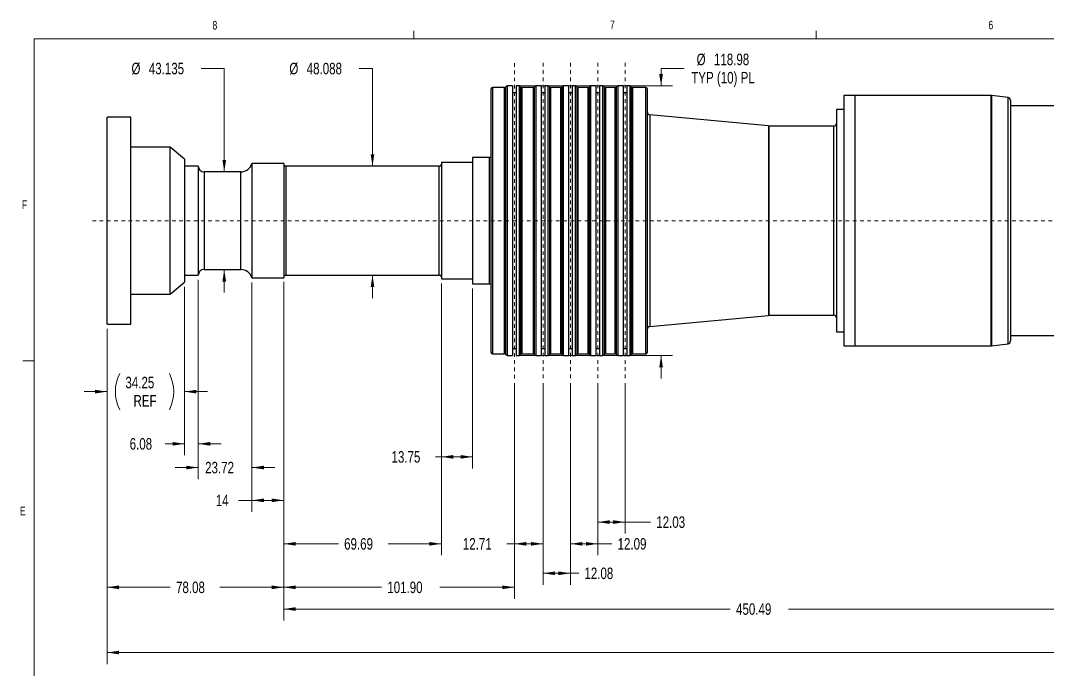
# Model space of a CAD drawing. Header units: millimetres. Extents: x -0.4 to 86.1, y -0.8 to 54.9.
# Drawn here: x 0.95 to 29.31, y 36.97 to 54.88 of the extents above; entities that cross this region are included whole.
import ezdxf

# ---------------------------------------------------------------- set-up
doc = ezdxf.new("R2010")
doc.units = ezdxf.units.MM
doc.linetypes.add('CENTERX2', pattern=[2.032, 1.27, -0.254, 0.254, -0.254])
doc.styles.add('SLDTEXTSTYLE0', font='TXT', dxfattribs={"width": 0.75})
doc.dimstyles.new('SLDDIMSTYLE0', dxfattribs={"dimtxt": 0.3175, "dimasz": 0.3302, "dimexe": 0, "dimexo": 0.0625, "dimgap": 0.079375, "dimtad": 0, "dimtih": 1, "dimtoh": 1, "dimlfac": 16, "dimrnd": 1e-09, "dimzin": 12, "dimdsep": 46, "dimtxsty": 'SLDTEXTSTYLE0', "dimsah": 1, "dimcen": 0.09, "dimadec": 0, "dimazin": 3, "dimtfac": 1, "dimtofl": 0, "dimtmove": 0, "dimatfit": 3, "dimfxl": 0, "dimfrac": 2, "dimtolj": 1, "dimtzin": 12, "dimarcsym": 0})
doc.dimstyles.new('SLDDIMSTYLE1', dxfattribs={"dimtxt": 0.3175, "dimasz": 0.3302, "dimexe": 0, "dimexo": 0.0625, "dimgap": 0.079375, "dimtad": 0, "dimtih": 1, "dimtoh": 1, "dimlfac": 16, "dimrnd": 1e-09, "dimzin": 4, "dimdsep": 46, "dimtxsty": 'SLDTEXTSTYLE0', "dimsah": 1, "dimcen": 0.09, "dimadec": 0, "dimazin": 1, "dimtfac": 1, "dimtofl": 0, "dimtmove": 0, "dimatfit": 3, "dimfxl": 0, "dimfrac": 2, "dimtolj": 1, "dimtzin": 12, "dimarcsym": 0})
doc.dimstyles.new('SLDDIMSTYLE2', dxfattribs={"dimtxt": 0.3175, "dimasz": 0.3302, "dimexe": 0, "dimexo": 0.0625, "dimgap": 0.079375, "dimtad": 0, "dimtih": 1, "dimtoh": 1, "dimlfac": 16, "dimrnd": 1e-09, "dimzin": 12, "dimdsep": 46, "dimtxsty": 'SLDTEXTSTYLE0', "dimsah": 1, "dimcen": 0.09, "dimadec": 0, "dimazin": 3, "dimtfac": 1, "dimtmove": 0, "dimatfit": 0, "dimfxl": 0, "dimfrac": 2, "dimtolj": 1, "dimtzin": 12, "dimarcsym": 0})
doc.dimstyles.new('SLDDIMSTYLE3', dxfattribs={"dimtxt": 0.3175, "dimasz": 0.3302, "dimexe": 0, "dimexo": 0.0625, "dimgap": 0.079375, "dimtad": 0, "dimtih": 1, "dimtoh": 1, "dimdec": 1, "dimlfac": 16, "dimrnd": 1e-09, "dimzin": 12, "dimdsep": 46, "dimtxsty": 'SLDTEXTSTYLE0', "dimsah": 1, "dimcen": 0.09, "dimadec": 0, "dimazin": 3, "dimtfac": 1, "dimtdec": 1, "dimtofl": 0, "dimtmove": 0, "dimatfit": 3, "dimfxl": 0, "dimfrac": 2, "dimtolj": 1, "dimtzin": 12, "dimarcsym": 0})
doc.dimstyles.new('SLDDIMSTYLE6', dxfattribs={"dimtxt": 0.3175, "dimasz": 0.3302, "dimexe": 0, "dimexo": 0.0625, "dimgap": 0.079375, "dimtad": 0, "dimtih": 1, "dimtoh": 1, "dimdec": 3, "dimlfac": 16, "dimrnd": 1e-09, "dimzin": 12, "dimdsep": 46, "dimtxsty": 'SLDTEXTSTYLE0', "dimsah": 1, "dimcen": 0.09, "dimadec": 0, "dimazin": 3, "dimtfac": 1, "dimtdec": 3, "dimtmove": 0, "dimatfit": 0, "dimfxl": 0, "dimfrac": 2, "dimtolj": 1, "dimtzin": 12, "dimarcsym": 0})
doc.dimstyles.new('SLDDIMSTYLE8', dxfattribs={"dimtxt": 0.3175, "dimasz": 0.3302, "dimexe": 0, "dimexo": 0.0625, "dimgap": 0.079375, "dimtad": 0, "dimtih": 1, "dimtoh": 1, "dimdec": 0, "dimlfac": 16, "dimrnd": 1e-09, "dimzin": 12, "dimdsep": 46, "dimtxsty": 'SLDTEXTSTYLE0', "dimsah": 1, "dimcen": 0.09, "dimadec": 0, "dimazin": 3, "dimtfac": 1, "dimtdec": 0, "dimtofl": 0, "dimtmove": 0, "dimatfit": 3, "dimfxl": 0, "dimfrac": 2, "dimtolj": 1, "dimtzin": 12, "dimarcsym": 0})

# ---------------------------------------------------------------- blocks, each defined once
blk = doc.blocks.new('_D_6')
at = {"color": 7, "linetype": 'Continuous', "lineweight": 0}
for p, q in [((8.217, 47.654), (8.217, 40.124)), ((12.572, 47.627), (12.572, 40.124)), ((8.217, 40.441), (9.727, 40.441)), ((12.572, 40.441), (11.099, 40.441))]:
    blk.add_line(p, q, dxfattribs=at)
at = {"color": 7, "linetype": 'Continuous', "lineweight": 18}
for points in [[(8.217, 40.441), (8.547, 40.391), (8.547, 40.492)], [(12.572, 40.441), (12.242, 40.492), (12.242, 40.391)]]:
    blk.add_solid(points, dxfattribs=at)
at = {"color": 7, "linetype": 'Continuous', "lineweight": 18, "insert": (9.885, 40.599), "char_height": 0.3175, "attachment_point": 1, "style": 'SLDTEXTSTYLE0'}
blk.add_mtext('69.69', dxfattribs=at)
blk = doc.blocks.new('_D_7')
at = {"color": 7, "linetype": 'Continuous', "lineweight": 0}
for p, q in [((8.217, 47.67), (8.217, 38.924)), ((14.586, 44.879), (14.586, 38.924)), ((8.217, 39.241), (10.918, 39.241)), ((14.586, 39.241), (12.525, 39.241))]:
    blk.add_line(p, q, dxfattribs=at)
at = {"color": 7, "linetype": 'Continuous', "lineweight": 18}
for points in [[(8.217, 39.241), (8.547, 39.191), (8.547, 39.292)], [(14.586, 39.241), (14.255, 39.292), (14.255, 39.191)]]:
    blk.add_solid(points, dxfattribs=at)
at = {"color": 7, "linetype": 'Continuous', "lineweight": 18, "insert": (11.077, 39.399), "char_height": 0.3175, "attachment_point": 1, "style": 'SLDTEXTSTYLE0'}
blk.add_mtext('101.90', dxfattribs=at)
blk = doc.blocks.new('_D_8')
at = {"color": 7, "linetype": 'Continuous', "lineweight": 0}
for p, q in [((14.586, 44.879), (14.586, 40.124)), ((15.38, 44.879), (15.38, 40.124)), ((14.586, 40.441), (14.378, 40.441)), ((15.38, 40.441), (14.586, 40.441))]:
    blk.add_line(p, q, dxfattribs=at)
at = {"color": 7, "linetype": 'Continuous', "lineweight": 18}
for points in [[(14.586, 40.441), (14.916, 40.391), (14.916, 40.492)], [(15.38, 40.441), (15.049, 40.492), (15.049, 40.391)]]:
    blk.add_solid(points, dxfattribs=at)
at = {"color": 7, "linetype": 'Continuous', "lineweight": 18, "insert": (13.164, 40.599), "char_height": 0.3175, "attachment_point": 1, "style": 'SLDTEXTSTYLE0'}
blk.add_mtext('12.71', dxfattribs=at)
blk = doc.blocks.new('_D_9')
at = {"color": 7, "linetype": 'Continuous', "lineweight": 0}
for p, q in [((15.38, 44.879), (15.38, 39.311)), ((16.135, 44.879), (16.135, 39.311)), ((15.38, 39.628), (16.135, 39.628)), ((16.135, 39.628), (16.363, 39.628))]:
    blk.add_line(p, q, dxfattribs=at)
at = {"color": 7, "linetype": 'Continuous', "lineweight": 18}
for points in [[(15.38, 39.628), (15.71, 39.578), (15.71, 39.679)], [(16.135, 39.628), (15.804, 39.679), (15.804, 39.578)]]:
    blk.add_solid(points, dxfattribs=at)
at = {"color": 7, "linetype": 'Continuous', "lineweight": 18, "insert": (16.521, 39.786), "char_height": 0.3175, "attachment_point": 1, "style": 'SLDTEXTSTYLE0'}
blk.add_mtext('12.08', dxfattribs=at)
blk = doc.blocks.new('_D_10')
at = {"color": 7, "linetype": 'Continuous', "lineweight": 0}
for p, q in [((16.135, 44.879), (16.135, 40.124)), ((16.89, 44.879), (16.89, 40.124)), ((16.135, 40.441), (16.89, 40.441)), ((16.89, 40.441), (17.278, 40.441))]:
    blk.add_line(p, q, dxfattribs=at)
at = {"color": 7, "linetype": 'Continuous', "lineweight": 18}
for points in [[(16.135, 40.441), (16.465, 40.391), (16.465, 40.492)], [(16.89, 40.441), (16.56, 40.492), (16.56, 40.391)]]:
    blk.add_solid(points, dxfattribs=at)
at = {"color": 7, "linetype": 'Continuous', "lineweight": 18, "insert": (17.437, 40.599), "char_height": 0.3175, "attachment_point": 1, "style": 'SLDTEXTSTYLE0'}
blk.add_mtext('12.09', dxfattribs=at)
blk = doc.blocks.new('_D_11')
at = {"color": 7, "linetype": 'Continuous', "lineweight": 0}
for p, q in [((16.89, 44.879), (16.89, 40.724)), ((17.642, 44.879), (17.642, 40.724)), ((16.89, 41.041), (17.642, 41.041)), ((17.642, 41.041), (18.347, 41.041))]:
    blk.add_line(p, q, dxfattribs=at)
at = {"color": 7, "linetype": 'Continuous', "lineweight": 18}
for points in [[(16.89, 41.041), (17.22, 40.991), (17.22, 41.092)], [(17.642, 41.041), (17.312, 41.092), (17.312, 40.991)]]:
    blk.add_solid(points, dxfattribs=at)
at = {"color": 7, "linetype": 'Continuous', "lineweight": 18, "insert": (18.505, 41.199), "char_height": 0.3175, "attachment_point": 1, "style": 'SLDTEXTSTYLE0'}
blk.add_mtext('12.03', dxfattribs=at)
blk = doc.blocks.new('_D_12')
at = {"color": 7, "linetype": 'Continuous', "lineweight": 0}
for p, q in [((8.217, 47.654), (8.217, 38.324)), ((36.372, 45.135), (36.372, 38.324)), ((8.217, 38.641), (20.55, 38.641)), ((36.372, 38.641), (22.157, 38.641))]:
    blk.add_line(p, q, dxfattribs=at)
at = {"color": 7, "linetype": 'Continuous', "lineweight": 18}
for points in [[(8.217, 38.641), (8.547, 38.591), (8.547, 38.692)], [(36.372, 38.641), (36.042, 38.692), (36.042, 38.591)]]:
    blk.add_solid(points, dxfattribs=at)
at = {"color": 7, "linetype": 'Continuous', "lineweight": 18, "insert": (20.709, 38.799), "char_height": 0.3175, "attachment_point": 1, "style": 'SLDTEXTSTYLE0'}
blk.add_mtext('450.49', dxfattribs=at)
blk = doc.blocks.new('_D_13')
at = {"color": 7, "linetype": 'Continuous', "lineweight": 0}
for p, q in [((5.477, 47.532), (5.477, 44.324)), ((3.337, 46.376), (3.337, 44.324)), ((3.337, 44.641), (2.702, 44.641)), ((5.477, 44.641), (6.112, 44.641))]:
    blk.add_line(p, q, dxfattribs=at)
at = {"color": 7, "linetype": 'Continuous', "lineweight": 18}
for centre, start, end in [((4.693, 44.641), 153.4349, 206.5651), ((4.053, 44.641), 333.4349, 26.5651)]:
    blk.add_arc(centre, 1.125, start, end, dxfattribs=at)
for points in [[(3.337, 44.641), (3.007, 44.692), (3.007, 44.591)], [(5.477, 44.641), (5.808, 44.591), (5.808, 44.692)]]:
    blk.add_solid(points, dxfattribs=at)
at = {"color": 7, "linetype": 'Continuous', "lineweight": 18, "char_height": 0.3175, "attachment_point": 1, "style": 'SLDTEXTSTYLE0'}
for s, insert in [('34.25', (3.846, 45.051)), ('REF', (4.069, 44.548))]:
    blk.add_mtext(s, dxfattribs=dict(at, insert=insert))
blk = doc.blocks.new('_D_14')
at = {"color": 7, "linetype": 'Continuous', "lineweight": 0}
for p, q in [((5.858, 47.727), (5.858, 42.884)), ((5.477, 47.532), (5.477, 42.884)), ((5.477, 43.202), (4.942, 43.202)), ((5.858, 43.202), (6.493, 43.202))]:
    blk.add_line(p, q, dxfattribs=at)
at = {"color": 7, "linetype": 'Continuous', "lineweight": 18}
for points in [[(5.477, 43.202), (5.147, 43.252), (5.147, 43.151)], [(5.858, 43.202), (6.188, 43.151), (6.188, 43.252)]]:
    blk.add_solid(points, dxfattribs=at)
at = {"color": 7, "linetype": 'Continuous', "lineweight": 18, "insert": (3.963, 43.359), "char_height": 0.3175, "attachment_point": 1, "style": 'SLDTEXTSTYLE0'}
blk.add_mtext('6.08', dxfattribs=at)
blk = doc.blocks.new('_D_15')
at = {"color": 7, "linetype": 'Continuous', "lineweight": 0}
for p, q in [((5.858, 47.727), (5.858, 42.229)), ((7.34, 47.654), (7.34, 42.229)), ((5.858, 42.546), (5.223, 42.546)), ((7.34, 42.546), (7.975, 42.546))]:
    blk.add_line(p, q, dxfattribs=at)
at = {"color": 7, "linetype": 'Continuous', "lineweight": 18}
for points in [[(5.858, 42.546), (5.527, 42.597), (5.527, 42.496)], [(7.34, 42.546), (7.67, 42.496), (7.67, 42.597)]]:
    blk.add_solid(points, dxfattribs=at)
at = {"color": 7, "linetype": 'Continuous', "lineweight": 18, "insert": (6.047, 42.704), "char_height": 0.3175, "attachment_point": 1, "style": 'SLDTEXTSTYLE0'}
blk.add_mtext('23.72', dxfattribs=at)
blk = doc.blocks.new('_D_16')
at = {"color": 7, "linetype": 'Continuous', "lineweight": 0}
for p, q in [((7.34, 47.654), (7.34, 41.324)), ((8.217, 47.654), (8.217, 41.324)), ((7.34, 41.641), (6.967, 41.641)), ((8.217, 41.641), (7.34, 41.641))]:
    blk.add_line(p, q, dxfattribs=at)
at = {"color": 7, "linetype": 'Continuous', "lineweight": 18}
for points in [[(7.34, 41.641), (7.67, 41.591), (7.67, 41.692)], [(8.217, 41.641), (7.886, 41.692), (7.886, 41.591)]]:
    blk.add_solid(points, dxfattribs=at)
at = {"color": 7, "linetype": 'Continuous', "lineweight": 18, "insert": (6.341, 41.799), "char_height": 0.3175, "attachment_point": 1, "style": 'SLDTEXTSTYLE0'}
blk.add_mtext('14', dxfattribs=at)
blk = doc.blocks.new('_D_17')
at = {"color": 7, "linetype": 'Continuous', "lineweight": 0}
for p, q in [((12.572, 47.627), (12.572, 42.524)), ((13.431, 47.488), (13.431, 42.524)), ((12.572, 42.841), (12.408, 42.841)), ((13.431, 42.841), (12.572, 42.841))]:
    blk.add_line(p, q, dxfattribs=at)
at = {"color": 7, "linetype": 'Continuous', "lineweight": 18}
for points in [[(12.572, 42.841), (12.902, 42.791), (12.902, 42.892)], [(13.431, 42.841), (13.101, 42.892), (13.101, 42.791)]]:
    blk.add_solid(points, dxfattribs=at)
at = {"color": 7, "linetype": 'Continuous', "lineweight": 18, "insert": (11.194, 42.999), "char_height": 0.3175, "attachment_point": 1, "style": 'SLDTEXTSTYLE0'}
blk.add_mtext('13.75', dxfattribs=at)
blk = doc.blocks.new('_D_22')
at = {"color": 7, "linetype": 'Continuous', "lineweight": 0}
for p, q in [((10.3, 53.56), (10.669, 53.56)), ((10.669, 53.56), (10.669, 50.862)), ((10.669, 47.857), (10.669, 47.222))]:
    blk.add_line(p, q, dxfattribs=at)
at = {"color": 7, "linetype": 'Continuous', "lineweight": 18}
for points in [[(10.669, 50.862), (10.719, 51.193), (10.618, 51.193)], [(10.669, 47.857), (10.618, 47.527), (10.719, 47.527)]]:
    blk.add_solid(points, dxfattribs=at)
at = {"color": 7, "linetype": 'Continuous', "lineweight": 18, "char_height": 0.3175, "attachment_point": 1, "style": 'SLDTEXTSTYLE0'}
for s, insert in [('%%c', (8.373, 53.718)), ('48.088', (8.852, 53.718))]:
    blk.add_mtext(s, dxfattribs=dict(at, insert=insert))
blk = doc.blocks.new('_D_23')
at = {"color": 7, "linetype": 'Continuous', "lineweight": 0}
for p, q in [((19.273, 53.56), (18.638, 53.56)), ((18.638, 53.56), (18.638, 53.078)), ((14.663, 53.078), (18.956, 53.078)), ((14.663, 45.641), (18.956, 45.641)), ((18.638, 45.641), (18.638, 45.006))]:
    blk.add_line(p, q, dxfattribs=at)
at = {"color": 7, "linetype": 'Continuous', "lineweight": 18}
for points in [[(18.638, 53.078), (18.689, 53.408), (18.587, 53.408)], [(18.638, 45.641), (18.587, 45.311), (18.689, 45.311)]]:
    blk.add_solid(points, dxfattribs=at)
at = {"color": 7, "linetype": 'Continuous', "lineweight": 18, "char_height": 0.3175, "attachment_point": 1, "style": 'SLDTEXTSTYLE0'}
for s, insert in [('%%c', (19.619, 53.969)), ('118.98', (20.098, 53.969)), ('TYP (10) PL', (19.472, 53.466))]:
    blk.add_mtext(s, dxfattribs=dict(at, insert=insert))
blk = doc.blocks.new('_D_29')
at = {"color": 7, "linetype": 'Continuous', "lineweight": 0}
for p, q in [((5.94, 53.56), (6.575, 53.56)), ((6.575, 53.56), (6.575, 50.708)), ((6.575, 48.012), (6.575, 47.377))]:
    blk.add_line(p, q, dxfattribs=at)
at = {"color": 7, "linetype": 'Continuous', "lineweight": 18}
for points in [[(6.575, 50.708), (6.626, 51.038), (6.524, 51.038)], [(6.575, 48.012), (6.524, 47.681), (6.626, 47.681)]]:
    blk.add_solid(points, dxfattribs=at)
at = {"color": 7, "linetype": 'Continuous', "lineweight": 18, "char_height": 0.3175, "attachment_point": 1, "style": 'SLDTEXTSTYLE0'}
for s, insert in [('%%c', (4.013, 53.718)), ('43.135', (4.492, 53.718))]:
    blk.add_mtext(s, dxfattribs=dict(at, insert=insert))
blk = doc.blocks.new('_D_32')
at = {"color": 7, "linetype": 'Continuous', "lineweight": 0}
for p, q in [((83.156, 48.201), (83.156, 37.124)), ((3.337, 46.376), (3.337, 37.124)), ((3.337, 37.441), (46.556, 37.441)), ((83.156, 37.441), (47.811, 37.441))]:
    blk.add_line(p, q, dxfattribs=at)
at = {"color": 7, "linetype": 'Continuous', "lineweight": 18}
for points in [[(3.337, 37.441), (3.667, 37.391), (3.667, 37.492)], [(83.156, 37.441), (82.826, 37.492), (82.826, 37.391)]]:
    blk.add_solid(points, dxfattribs=at)
at = {"color": 7, "linetype": 'Continuous', "lineweight": 18, "insert": (46.714, 37.599), "char_height": 0.3175, "attachment_point": 1, "style": 'SLDTEXTSTYLE0'}
blk.add_mtext('1277', dxfattribs=at)
blk = doc.blocks.new('_D_33')
at = {"color": 7, "linetype": 'Continuous', "lineweight": 0}
for p, q in [((8.217, 47.654), (8.217, 38.924)), ((3.337, 46.376), (3.337, 38.924)), ((3.337, 39.241), (5.084, 39.241)), ((8.217, 39.241), (6.457, 39.241))]:
    blk.add_line(p, q, dxfattribs=at)
at = {"color": 7, "linetype": 'Continuous', "lineweight": 18}
for points in [[(3.337, 39.241), (3.667, 39.191), (3.667, 39.292)], [(8.217, 39.241), (7.886, 39.292), (7.886, 39.191)]]:
    blk.add_solid(points, dxfattribs=at)
at = {"color": 7, "linetype": 'Continuous', "lineweight": 18, "insert": (5.243, 39.399), "char_height": 0.3175, "attachment_point": 1, "style": 'SLDTEXTSTYLE0'}
blk.add_mtext('78.08', dxfattribs=at)

msp = doc.modelspace()

# ---------------------------------------------------------------- linework, layer by layer
at = {"color": 7, "linetype": 'Continuous', "lineweight": 18}
for p, q in [((11.805615, 54.382926), (11.805615, 54.598316)), ((22.918115, 54.382926), (22.918115, 54.598316)), ((1.328115, 54.382926), (85.148115, 54.382926)), ((1.328115, 54.382926), (1.328115, 1.042926)), ((1.328115, 45.492926), (1.010615, 45.492926))]:
    msp.add_line(p, q, dxfattribs=at)
at = {"color": 7, "linetype": 'CENTERX2', "lineweight": 18, "ltscale": 0.0625}
for p, q in [((14.585504, 45.006406), (14.585504, 53.712846)), ((15.379635, 53.712846), (15.379635, 45.006406)), ((16.13465, 53.712846), (16.13465, 45.006406)), ((16.890284, 53.712846), (16.890284, 45.006406)), ((17.64214, 53.712846), (17.64214, 45.006406)), ((83.833986, 49.359626), (2.85014, 49.359626))]:
    msp.add_line(p, q, dxfattribs=at)
at = {"color": 7, "linetype": 'Continuous', "lineweight": 25}
for p, q in [((14.317613, 53.035633), (13.983604, 53.035633)), ((14.535895, 53.077846), (14.387753, 53.077846)), ((14.535895, 53.077846), (14.535895, 45.641406)), ((14.723724, 53.077846), (14.635112, 53.077846)), ((14.635112, 53.077846), (14.635112, 45.641406)), ((15.111744, 53.035633), (14.793863, 53.035633)), ((15.330025, 53.077846), (15.181884, 53.077846)), ((15.330025, 53.077846), (15.330025, 45.641406)), ((15.517857, 53.077846), (15.429246, 53.077846)), ((15.429246, 53.077846), (15.429246, 45.641406)), ((15.866759, 53.035633), (15.587994, 53.035633)), ((16.08504, 53.077846), (15.936899, 53.077846)), ((16.08504, 53.077846), (16.08504, 45.641406)), ((16.272871, 53.077846), (16.184261, 53.077846)), ((16.184261, 53.077846), (16.184261, 45.641406)), ((16.622394, 53.035633), (16.343009, 53.035633)), ((16.840675, 53.077846), (16.692532, 53.077846)), ((16.840675, 53.077846), (16.840675, 45.641406)), ((17.028506, 53.077846), (16.939894, 53.077846)), ((16.939894, 53.077846), (16.939894, 45.641406)), ((17.37425, 53.035633), (17.098644, 53.035633)), ((17.592531, 53.077846), (17.444388, 53.077846)), ((17.592531, 53.077846), (17.592531, 45.641406)), ((17.780362, 53.077846), (17.691749, 53.077846)), ((17.691749, 53.077846), (17.691749, 45.641406)), ((18.214164, 53.035633), (17.8505, 53.035633)), ((13.943916, 45.723307), (13.943916, 52.995946)), ((14.635112, 52.88814), (14.535895, 52.88814)), ((15.429246, 52.88814), (15.330025, 52.88814)), ((16.184261, 52.88814), (16.08504, 52.88814)), ((16.939894, 52.88814), (16.840675, 52.88814)), ((17.691749, 52.88814), (17.592531, 52.88814)), ((18.253852, 52.995946), (18.253852, 45.723307)), ((23.986712, 52.815356), (23.686213, 52.815356)), ((23.686213, 52.815356), (23.686213, 45.903897)), ((27.755002, 52.816705), (23.986712, 52.816705)), ((23.986712, 52.816705), (23.986712, 45.902547)), ((28.218355, 52.755513), (27.760228, 52.816359)), ((28.287281, 52.676829), (28.287281, 46.042423)), ((36.094319, 52.529763), (28.287281, 52.529763)), ((3.997674, 52.216078), (3.336939, 52.216078)), ((3.336939, 49.359626), (3.336939, 52.216078)), ((3.997674, 49.359626), (3.997674, 52.216078)), ((21.600873, 51.973223), (18.325731, 52.283904)), ((23.686213, 52.427462), (23.484505, 52.427462)), ((23.484505, 52.427462), (23.484505, 46.29179)), ((21.600873, 51.973223), (21.600873, 46.74603)), ((23.40513, 51.97077), (21.614609, 51.97077)), ((5.080539, 51.384661), (3.997674, 51.384661)), ((5.477413, 51.060311), (5.080539, 51.384661)), ((5.080539, 47.334591), (5.080539, 51.384661)), ((5.477413, 51.060311), (5.477413, 47.658941)), ((13.904228, 51.104289), (13.431233, 51.104289)), ((13.431233, 51.104289), (13.431233, 47.614964)), ((5.857652, 50.865025), (5.477413, 50.865025)), ((5.857652, 50.865025), (5.857652, 47.854228)), ((8.216676, 50.938375), (7.340154, 50.938375)), ((7.340154, 50.938375), (7.340154, 47.780877)), ((8.216676, 50.938375), (8.216676, 47.780877)), ((12.511673, 50.862381), (8.277002, 50.862381)), ((13.431233, 50.965089), (12.571999, 50.965089)), ((12.571999, 50.965089), (12.571999, 47.754164)), ((7.03473, 50.707608), (6.016397, 50.707608)), ((3.336939, 46.503174), (3.336939, 49.359626)), ((3.997674, 46.503174), (3.997674, 49.359626)), ((6.016397, 48.011644), (7.03473, 48.011644)), ((5.080539, 47.334591), (5.477413, 47.658941)), ((5.477413, 47.854228), (5.857652, 47.854228)), ((7.340154, 47.780877), (8.216676, 47.780877)), ((8.277002, 47.856871), (12.511673, 47.856871)), ((12.571999, 47.754164), (13.431233, 47.754164)), ((13.431233, 47.614964), (13.904228, 47.614964)), ((3.997674, 47.334591), (5.080539, 47.334591)), ((18.325731, 46.435348), (21.600873, 46.74603)), ((21.614609, 46.748482), (23.40513, 46.748482)), ((3.336939, 46.503174), (3.997674, 46.503174)), ((23.484505, 46.29179), (23.686213, 46.29179)), ((27.760228, 45.902893), (28.218355, 45.963739)), ((28.287281, 46.189489), (36.094319, 46.189489)), ((13.983604, 45.683619), (14.317613, 45.683619)), ((14.535895, 45.831112), (14.635112, 45.831112)), ((14.793863, 45.683619), (15.111744, 45.683619)), ((15.330025, 45.831112), (15.429246, 45.831112)), ((15.587994, 45.683619), (15.866759, 45.683619)), ((16.08504, 45.831112), (16.184261, 45.831112)), ((16.343009, 45.683619), (16.622394, 45.683619)), ((16.840675, 45.831112), (16.939894, 45.831112)), ((17.098644, 45.683619), (17.37425, 45.683619)), ((17.592531, 45.831112), (17.691749, 45.831112)), ((17.8505, 45.683619), (18.214164, 45.683619)), ((23.686213, 45.903897), (23.986712, 45.903897)), ((23.986712, 45.902547), (27.755002, 45.902547)), ((14.387753, 45.641406), (14.535895, 45.641406)), ((14.635112, 45.641406), (14.723724, 45.641406)), ((15.181884, 45.641406), (15.330025, 45.641406)), ((15.429246, 45.641406), (15.517857, 45.641406)), ((15.936899, 45.641406), (16.08504, 45.641406)), ((16.184261, 45.641406), (16.272871, 45.641406)), ((16.692532, 45.641406), (16.840675, 45.641406)), ((16.939894, 45.641406), (17.028506, 45.641406)), ((17.444388, 45.641406), (17.592531, 45.641406)), ((17.691749, 45.641406), (17.780362, 45.641406))]:
    msp.add_line(p, q, dxfattribs=at)
at = {"color": 8, "linetype": 'Continuous', "lineweight": 25}
for p, q in [((13.983604, 53.035633), (13.983604, 45.683619)), ((14.317613, 45.683619), (14.317613, 53.035633)), ((14.352682, 49.359626), (14.352682, 53.05674)), ((14.387753, 53.077846), (14.387753, 49.359626)), ((14.723724, 49.359626), (14.723724, 53.077846)), ((14.758795, 53.05674), (14.758795, 45.662512)), ((14.793863, 53.035633), (14.793863, 45.683619)), ((15.111744, 45.683619), (15.111744, 53.035633)), ((15.146812, 49.359626), (15.146812, 53.05674)), ((15.181884, 53.077846), (15.181884, 49.359626)), ((15.517857, 49.359626), (15.517857, 53.077846)), ((15.552926, 53.05674), (15.552926, 45.662512)), ((15.587994, 53.035633), (15.587994, 45.683619)), ((15.866759, 45.683619), (15.866759, 53.035633)), ((15.901827, 49.359626), (15.901827, 53.05674)), ((15.936899, 53.077846), (15.936899, 49.359626)), ((16.272871, 49.359626), (16.272871, 53.077846)), ((16.307941, 53.05674), (16.307941, 45.662512)), ((16.343009, 53.035633), (16.343009, 45.683619)), ((16.622394, 45.683619), (16.622394, 53.035633)), ((16.657462, 49.359626), (16.657462, 53.05674)), ((16.692532, 53.077846), (16.692532, 49.359626)), ((17.028506, 49.359626), (17.028506, 53.077846)), ((17.063574, 53.05674), (17.063574, 45.662512)), ((17.098644, 53.035633), (17.098644, 45.683619)), ((17.37425, 45.683619), (17.37425, 53.035633)), ((17.409318, 49.359626), (17.409318, 53.05674)), ((17.444388, 53.077846), (17.444388, 49.359626)), ((17.780362, 49.359626), (17.780362, 53.077846)), ((17.81543, 53.05674), (17.81543, 45.662512)), ((17.8505, 53.035633), (17.8505, 45.683619)), ((18.214164, 45.683619), (18.214164, 53.035633)), ((27.755002, 45.902547), (27.755002, 52.816705)), ((27.760228, 52.816359), (27.760228, 49.359626)), ((28.218355, 45.963739), (28.218355, 52.755513)), ((18.325731, 52.283904), (18.325731, 49.359626)), ((21.614609, 51.97077), (21.614609, 49.359626)), ((23.40513, 46.748482), (23.40513, 51.97077)), ((13.904228, 47.614964), (13.904228, 51.104289)), ((8.277002, 50.862381), (8.277002, 47.856871)), ((12.511673, 47.856871), (12.511673, 50.862381)), ((6.016397, 50.707608), (6.016397, 49.359626)), ((7.03473, 48.011644), (7.03473, 50.707608)), ((6.016397, 49.359626), (6.016397, 48.011644)), ((14.352682, 45.662512), (14.352682, 49.359626)), ((14.387753, 49.359626), (14.387753, 45.641406)), ((14.723724, 45.641406), (14.723724, 49.359626)), ((15.146812, 45.662512), (15.146812, 49.359626)), ((15.181884, 49.359626), (15.181884, 45.641406)), ((15.517857, 45.641406), (15.517857, 49.359626)), ((15.901827, 45.662512), (15.901827, 49.359626)), ((15.936899, 49.359626), (15.936899, 45.641406)), ((16.272871, 45.641406), (16.272871, 49.359626)), ((16.657462, 45.662512), (16.657462, 49.359626)), ((16.692532, 49.359626), (16.692532, 45.641406)), ((17.028506, 45.641406), (17.028506, 49.359626)), ((17.409318, 45.662512), (17.409318, 49.359626)), ((17.444388, 49.359626), (17.444388, 45.641406)), ((17.780362, 45.641406), (17.780362, 49.359626)), ((18.325731, 49.359626), (18.325731, 46.435348)), ((21.614609, 49.359626), (21.614609, 46.748482)), ((27.760228, 49.359626), (27.760228, 45.902893))]:
    msp.add_line(p, q, dxfattribs=at)
at = {"color": 7, "linetype": 'Continuous', "lineweight": 25}
for centre, radius, start, end in [((13.983604, 52.995946), 0.039687, 90, 180), ((14.317614, 53.075321), 0.039688, 270, 332.0837789), ((14.387752, 53.038159), 0.039688, 90, 152.0837789), ((14.723725, 53.038159), 0.039688, 27.9162211, 90), ((14.793864, 53.075321), 0.039688, 207.9162211, 270), ((15.111745, 53.075321), 0.039688, 270, 332.0837789), ((15.181883, 53.038159), 0.039688, 90, 152.0837789), ((15.517856, 53.038159), 0.039688, 27.9162211, 90), ((15.587995, 53.075321), 0.039688, 207.9162211, 270), ((15.86676, 53.075321), 0.039687, 270, 332.0837789), ((15.936898, 53.038159), 0.039688, 90, 152.0837789), ((16.272871, 53.038159), 0.039688, 27.9162211, 90), ((16.34301, 53.075321), 0.039688, 207.9162211, 270), ((16.622394, 53.075321), 0.039687, 270, 332.0837789), ((16.692532, 53.038159), 0.039688, 90, 152.0837789), ((17.028505, 53.038159), 0.039688, 27.9162211, 90), ((17.098644, 53.075321), 0.039688, 207.9162211, 270), ((17.37425, 53.075321), 0.039688, 270, 332.0837789), ((17.444388, 53.038159), 0.039688, 90, 152.0837789), ((17.780361, 53.038159), 0.039688, 27.9162211, 90), ((17.8505, 53.075321), 0.039687, 207.9162211, 270), ((18.214164, 52.995946), 0.039687, 0, 90), ((27.755003, 52.777018), 0.039688, 82.4345207, 90), ((28.207905, 52.676829), 0.079375, 0, 82.4345207), ((18.333227, 52.362924), 0.079375, 180, 264.5811111), ((21.614609, 52.010457), 0.039688, 249.7514343, 270), ((23.40513, 52.050145), 0.079375, 270, 0), ((13.904229, 51.143976), 0.039688, 270, 0), ((6.016396, 50.866358), 0.15875, 180.4812902, 270), ((7.03473, 51.025108), 0.3175, 270, 344.1467144), ((8.277001, 50.922706), 0.060325, 180, 270), ((12.511674, 50.922706), 0.060325, 270, 0), ((6.016396, 47.852894), 0.15875, 90, 179.5187098), ((7.03473, 47.694144), 0.3175, 15.8532856, 90), ((8.277001, 47.796546), 0.060325, 90, 180), ((12.511674, 47.796546), 0.060325, 0, 90), ((13.904229, 47.575276), 0.039688, 0, 90), ((21.614609, 46.708795), 0.039688, 90, 110.2485657), ((23.40513, 46.669107), 0.079375, 0, 90), ((18.333227, 46.356328), 0.079375, 95.4188889, 180), ((28.207905, 46.042423), 0.079375, 277.5654793, 0), ((13.983604, 45.723307), 0.039687, 180, 270), ((14.317614, 45.643932), 0.039688, 27.9162211, 90), ((14.387752, 45.681093), 0.039688, 207.9162211, 270), ((14.723725, 45.681093), 0.039688, 270, 332.0837789), ((14.793864, 45.643932), 0.039688, 90, 152.0837789), ((15.111745, 45.643932), 0.039688, 27.9162211, 90), ((15.181883, 45.681093), 0.039688, 207.9162211, 270), ((15.517856, 45.681093), 0.039688, 270, 332.0837789), ((15.587995, 45.643932), 0.039688, 90, 152.0837789), ((15.86676, 45.643932), 0.039687, 27.9162211, 90), ((15.936898, 45.681093), 0.039688, 207.9162211, 270), ((16.272871, 45.681093), 0.039688, 270, 332.0837789), ((16.34301, 45.643932), 0.039688, 90, 152.0837789), ((16.622394, 45.643932), 0.039687, 27.9162211, 90), ((16.692532, 45.681093), 0.039688, 207.9162211, 270), ((17.028505, 45.681093), 0.039688, 270, 332.0837789), ((17.098644, 45.643932), 0.039688, 90, 152.0837789), ((17.37425, 45.643932), 0.039688, 27.9162211, 90), ((17.444388, 45.681093), 0.039688, 207.9162211, 270), ((17.780361, 45.681093), 0.039688, 270, 332.0837789), ((17.8505, 45.643932), 0.039687, 90, 152.0837789), ((18.214164, 45.723307), 0.039687, 270, 0), ((27.755003, 45.942235), 0.039687, 270, 277.5654793)]:
    msp.add_arc(centre, radius, start, end, dxfattribs=at)

# ---------------------------------------------------------------- texts
at = {"color": 7, "linetype": 'Continuous', "lineweight": 0, "char_height": 0.238125, "attachment_point": 1, "style": 'SLDTEXTSTYLE0'}
for s, insert in [('8', (6.249262, 54.873739)), ('7', (17.226817, 54.883174)), ('6', (27.677216, 54.878468)), ('F', (0.987212, 49.917258)), ('E', (0.929635, 41.464016))]:
    msp.add_mtext(s, dxfattribs=dict(at, insert=insert))

# ---------------------------------------------------------------- dimensions: what is measured, and where the dimension line sits
at = {"color": 7, "linetype": 'Continuous', "lineweight": 18}
for base, p1, p2, text, dimstyle, picture, middle in [((18.638088, 45.641406), (14.535895, 53.077846), (14.535895, 45.641406), '%%c<>\\PTYP (10) PL', 'SLDDIMSTYLE2', '_D_23', (18.638088, 53.560052)), ((6.574744, 50.707608), (7.03473, 48.011644), (7.03473, 50.707608), '%%c<>', 'SLDDIMSTYLE6', '_D_29', (6.574744, 53.560052)), ((10.668613, 50.862381), (12.511674, 47.856871), (12.511674, 50.862381), '%%c<>', 'SLDDIMSTYLE6', '_D_22', (10.668613, 53.560052))]:
    dim = msp.add_linear_dim(base=base, p1=p1, p2=p2, angle=90, text=text, dimstyle=dimstyle, dxfattribs=at)
    dim.commit()
    dim.dimension.update_dxf_attribs({"geometry": picture, "text_midpoint": middle, "dimtype": 160})
dim = msp.add_linear_dim(base=(83.155781, 37.441406), p1=(3.33694, 46.503174), p2=(83.155781, 48.328068), angle=0, dimstyle='SLDDIMSTYLE8', dxfattribs=at)
dim.commit()
dim.dimension.update_dxf_attribs({"geometry": '_D_32', "text_midpoint": (47.18315, 37.441406), "dimtype": 160})
dim = msp.add_linear_dim(base=(5.477413, 44.641406), p1=(3.33694, 46.503174), p2=(5.477413, 47.658941), text='(<>\\PREF)', dimstyle='SLDDIMSTYLE2', dxfattribs=at)
dim.commit()
dim.dimension.update_dxf_attribs({"geometry": '_D_13', "text_midpoint": (4.373184, 44.641406), "dimtype": 160})
for base, p1, p2, dimstyle, picture, middle in [((8.216676, 39.241406), (3.33694, 46.503174), (8.216676, 47.780877), 'SLDDIMSTYLE0', '_D_33', (5.770655, 39.241406)), ((5.857651, 43.201624), (5.477413, 47.658941), (5.857651, 47.854228), 'SLDDIMSTYLE2', '_D_14', (4.373184, 43.201624)), ((7.340154, 42.546397), (5.857651, 47.854228), (7.340154, 47.780877), 'SLDDIMSTYLE2', '_D_15', (6.574744, 42.546397)), ((8.216676, 41.641406), (7.340154, 47.780877), (8.216676, 47.780877), 'SLDDIMSTYLE3', '_D_16', (6.574744, 41.641406)), ((14.585504, 39.241406), (8.216676, 47.796546), (14.585504, 45.006406), 'SLDDIMSTYLE1', '_D_7', (11.721577, 39.241406)), ((12.571999, 40.441406), (8.216676, 47.780877), (12.571999, 47.754164), 'SLDDIMSTYLE0', '_D_6', (10.413053, 40.441406)), ((36.372116, 38.641406), (8.216676, 47.780877), (36.372116, 45.261999), 'SLDDIMSTYLE0', '_D_12', (21.353463, 38.641406)), ((13.431233, 42.841406), (12.571999, 47.754164), (13.431233, 47.614964), 'SLDDIMSTYLE0', '_D_17', (11.721577, 42.841406)), ((15.379635, 40.441406), (14.585504, 45.006406), (15.379635, 45.006406), 'SLDDIMSTYLE0', '_D_8', (13.691491, 40.441406)), ((16.13465, 39.628321), (15.379635, 45.006406), (16.13465, 45.006406), 'SLDDIMSTYLE0', '_D_9', (17.049039, 39.628321)), ((16.13465, 40.441406), (16.890284, 45.006406), (16.13465, 45.006406), 'SLDDIMSTYLE0', '_D_10', (17.964734, 40.441406)), ((16.890284, 41.041406), (17.64214, 45.006406), (16.890284, 45.006406), 'SLDDIMSTYLE0', '_D_11', (19.033044, 41.041406))]:
    dim = msp.add_linear_dim(base=base, p1=p1, p2=p2, dimstyle=dimstyle, dxfattribs=at)
    dim.commit()
    dim.dimension.update_dxf_attribs({"geometry": picture, "text_midpoint": middle, "dimtype": 160})

doc.saveas('drawing.dxf')
